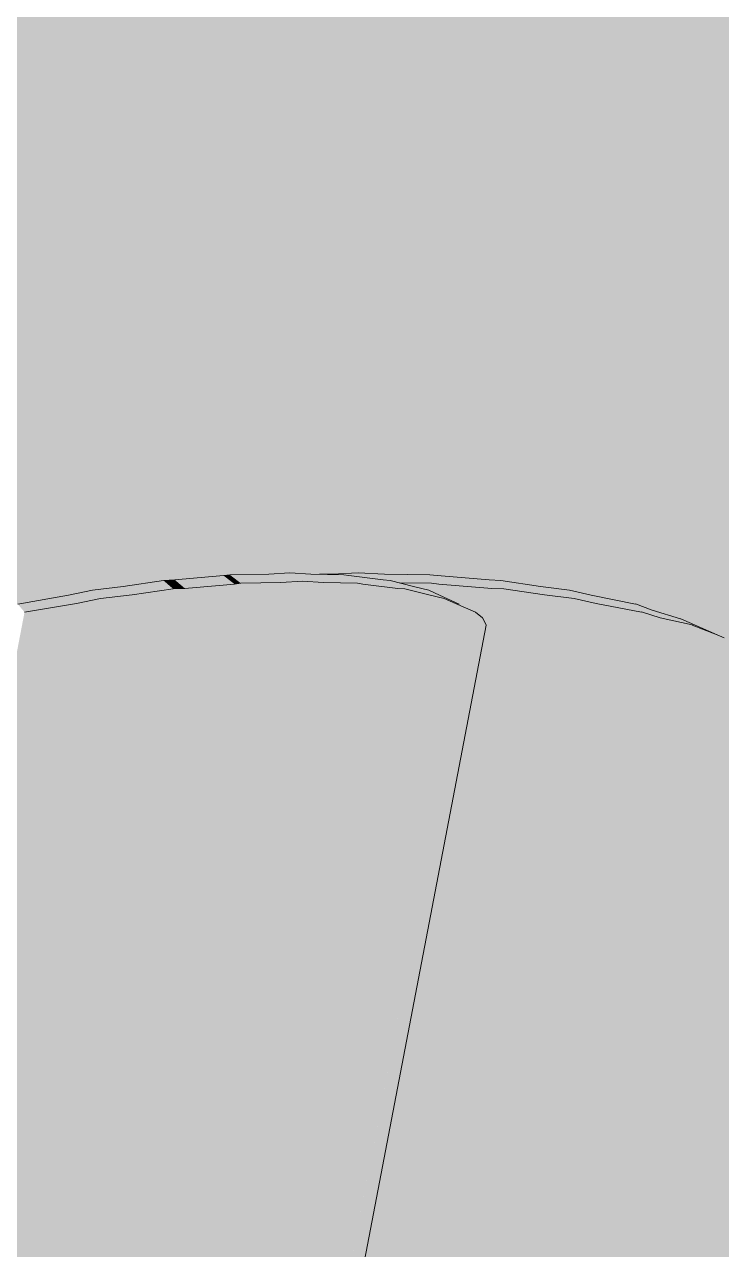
# Model space of a CAD drawing. Header units: centimetres. Extents: x -4381 to 5639, y -3920 to 4826.
# Drawn here: x 74.33 to 74.659, y 11.068 to 11.647 of the extents above; entities that cross this region are included whole.
import ezdxf
from ezdxf.xclip import XClip

# ---------------------------------------------------------------- set-up
doc = ezdxf.new("R2010")
doc.units = ezdxf.units.CM
doc.header["$MEASUREMENT"] = 0
doc.header["$XCLIPFRAME"] = 0
doc.set_wipeout_variables(frame=1)
doc.linetypes.add('Wipeout_Contour', pattern=[100, 0, -100])
for name, color, linetype in [('01- MOBILIER', 7, 'Continuous'), ('Drawing & Figure', 7, 'Continuous'), ('Structural - Bearing', 7, 'Continuous')]:
    doc.layers.add(name, color=color, linetype=linetype)
for name, color, linetype, lineweight in [('01- MOBILIER_Pen_No__1', 7, 'Continuous', 5), ('01- MOBILIER_Pen_No__18', 9, 'Continuous', 5), ('01- MOBILIER_Pen_No__7', 7, 'Continuous', 5)]:
    doc.layers.add(name, color=color, linetype=linetype, lineweight=lineweight)
for name, color, linetype, lineweight, true_color in [('01- MOBILIER_Pen_No__102', 7, 'Continuous', 5, 0xcccccc), ('01- MOBILIER_Pen_No__186', 7, 'Continuous', 5, 0xe8e8e8), ('Structural - Bearing_Pen_No__102', 7, 'Continuous', 5, 0xcccccc)]:
    doc.layers.add(name, color=color, linetype=linetype, lineweight=lineweight, true_color=true_color)

# ---------------------------------------------------------------- blocks, each defined once
blk = doc.blocks.new('Drawing_10_10', base_point=(-363.09186, 10.61787))
at = {"color": 254, "linetype": 'Wipeout_Contour', "lineweight": 0, "ltscale": 225.942038}
blk.add_wipeout([(74.45513, 11.38787), (74.4451, 11.38723), (74.45078, 11.38315)], dxfattribs=at).dxf.layer = '01- MOBILIER'
at = {"layer": '01- MOBILIER', "linetype": 'Continuous', "lineweight": 0, "ltscale": 10, "true_color": 0xffffff}
blk.add_hatch(color=7, dxfattribs=at).paths.add_polyline_path([(74.45513, 11.38787), (74.4451, 11.38723), (74.45078, 11.38315)])
at = {"color": 254, "linetype": 'Wipeout_Contour', "lineweight": 0, "ltscale": 226.181787}
blk.add_wipeout([(74.4451, 11.38723), (74.42663, 11.38691), (74.43191, 11.38285)], dxfattribs=at).dxf.layer = '01- MOBILIER'
at = {"color": 254, "linetype": 'Wipeout_Contour', "lineweight": 0, "ltscale": 225.986414}
blk.add_wipeout([(74.45513, 11.38787), (74.45078, 11.38315), (74.46102, 11.3838)], dxfattribs=at).dxf.layer = '01- MOBILIER'
at = {"layer": '01- MOBILIER', "linetype": 'Continuous', "lineweight": 0, "ltscale": 10, "true_color": 0xffffff}
for points in [[(74.4451, 11.38723), (74.42663, 11.38691), (74.43191, 11.38285)], [(74.45513, 11.38787), (74.45078, 11.38315), (74.46102, 11.3838)]]:
    blk.add_hatch(color=7, dxfattribs=at).paths.add_polyline_path(points)
at = {"color": 254, "linetype": 'Wipeout_Contour', "lineweight": 0, "ltscale": 225.880132}
blk.add_wipeout([(74.42663, 11.38691), (74.42369, 11.38651), (74.42891, 11.38245)], dxfattribs=at).dxf.layer = '01- MOBILIER'
at = {"color": 254, "linetype": 'Wipeout_Contour', "lineweight": 0, "ltscale": 225.667023}
blk.add_wipeout([(74.4451, 11.38723), (74.43191, 11.38285), (74.45078, 11.38315)], dxfattribs=at).dxf.layer = '01- MOBILIER'
at = {"layer": '01- MOBILIER', "linetype": 'Continuous', "lineweight": 0, "ltscale": 10, "true_color": 0xffffff}
for points in [[(74.42663, 11.38691), (74.42369, 11.38651), (74.42891, 11.38245)], [(74.4451, 11.38723), (74.43191, 11.38285), (74.45078, 11.38315)]]:
    blk.add_hatch(color=7, dxfattribs=at).paths.add_polyline_path(points)
at = {"color": 254, "linetype": 'Wipeout_Contour', "lineweight": 0, "ltscale": 226.146429}
blk.add_wipeout([(74.42369, 11.38651), (74.40068, 11.38446), (74.40542, 11.38044)], dxfattribs=at).dxf.layer = '01- MOBILIER'
at = {"color": 254, "linetype": 'Wipeout_Contour', "lineweight": 0, "ltscale": 225.892694}
blk.add_wipeout([(74.42663, 11.38691), (74.42891, 11.38245), (74.43191, 11.38285)], dxfattribs=at).dxf.layer = '01- MOBILIER'
at = {"layer": '01- MOBILIER', "linetype": 'Continuous', "lineweight": 0, "ltscale": 10, "true_color": 0xffffff}
for points in [[(74.42369, 11.38651), (74.40068, 11.38446), (74.40542, 11.38044)], [(74.42663, 11.38691), (74.42891, 11.38245), (74.43191, 11.38285)]]:
    blk.add_hatch(color=7, dxfattribs=at).paths.add_polyline_path(points)
at = {"color": 254, "linetype": 'Wipeout_Contour', "lineweight": 0, "ltscale": 225.558581}
blk.add_wipeout([(74.42369, 11.38651), (74.40542, 11.38044), (74.42891, 11.38245)], dxfattribs=at).dxf.layer = '01- MOBILIER'
at = {"color": 254, "linetype": 'Wipeout_Contour', "lineweight": 0, "ltscale": 225.512587}
blk.add_wipeout([(74.40068, 11.38446), (74.39527, 11.3842), (74.3999, 11.3802)], dxfattribs=at).dxf.layer = '01- MOBILIER'
at = {"layer": '01- MOBILIER', "linetype": 'Continuous', "lineweight": 0, "ltscale": 10, "true_color": 0xffffff}
for points in [[(74.42369, 11.38651), (74.40542, 11.38044), (74.42891, 11.38245)], [(74.40068, 11.38446), (74.39527, 11.3842), (74.3999, 11.3802)]]:
    blk.add_hatch(color=7, dxfattribs=at).paths.add_polyline_path(points)
at = {"color": 254, "linetype": 'Wipeout_Contour', "lineweight": 0, "ltscale": 226.038915}
blk.add_wipeout([(74.39527, 11.3842), (74.37621, 11.38127), (74.38044, 11.37732)], dxfattribs=at).dxf.layer = '01- MOBILIER'
at = {"color": 254, "linetype": 'Wipeout_Contour', "lineweight": 0, "ltscale": 226.094156}
blk.add_wipeout([(74.40068, 11.38446), (74.3999, 11.3802), (74.40542, 11.38044)], dxfattribs=at).dxf.layer = '01- MOBILIER'
at = {"layer": '01- MOBILIER', "linetype": 'Continuous', "lineweight": 0, "ltscale": 10, "true_color": 0xffffff}
for points in [[(74.39527, 11.3842), (74.37621, 11.38127), (74.38044, 11.37732)], [(74.40068, 11.38446), (74.3999, 11.3802), (74.40542, 11.38044)]]:
    blk.add_hatch(color=7, dxfattribs=at).paths.add_polyline_path(points)
at = {"color": 254, "linetype": 'Wipeout_Contour', "lineweight": 0, "ltscale": 225.962063}
blk.add_wipeout([(74.37621, 11.38127), (74.36166, 11.37963), (74.36559, 11.37572)], dxfattribs=at).dxf.layer = '01- MOBILIER'
at = {"color": 254, "linetype": 'Wipeout_Contour', "lineweight": 0, "ltscale": 225.504431}
blk.add_wipeout([(74.39527, 11.3842), (74.38044, 11.37732), (74.3999, 11.3802)], dxfattribs=at).dxf.layer = '01- MOBILIER'
at = {"layer": '01- MOBILIER', "linetype": 'Continuous', "lineweight": 0, "ltscale": 10, "true_color": 0xffffff}
for points in [[(74.37621, 11.38127), (74.36166, 11.37963), (74.36559, 11.37572)], [(74.39527, 11.3842), (74.38044, 11.37732), (74.3999, 11.3802)]]:
    blk.add_hatch(color=7, dxfattribs=at).paths.add_polyline_path(points)
at = {"color": 254, "linetype": 'Wipeout_Contour', "lineweight": 0, "ltscale": 225.477549}
blk.add_wipeout([(74.37621, 11.38127), (74.36559, 11.37572), (74.38044, 11.37732)], dxfattribs=at).dxf.layer = '01- MOBILIER'
at = {"color": 254, "linetype": 'Wipeout_Contour', "lineweight": 0, "ltscale": 225.851102}
blk.add_wipeout([(74.36166, 11.37963), (74.35045, 11.37723), (74.35416, 11.37335)], dxfattribs=at).dxf.layer = '01- MOBILIER'
at = {"layer": '01- MOBILIER', "linetype": 'Continuous', "lineweight": 0, "ltscale": 10, "true_color": 0xffffff}
blk.add_hatch(color=7, dxfattribs=at).paths.add_polyline_path([(74.37621, 11.38127), (74.36559, 11.37572), (74.38044, 11.37732)])
at = {"layer": '01- MOBILIER_Pen_No__186', "linetype": 'Continuous', "ltscale": 10}
blk.add_hatch(color=256, dxfattribs=at).paths.add_polyline_path([(74.36166, 11.37963), (74.35045, 11.37723), (74.35416, 11.37335)])
at = {"color": 254, "linetype": 'Wipeout_Contour', "lineweight": 0, "ltscale": 301.047841}
blk.add_wipeout([(74.46102, 11.3838), (74.45078, 11.38315), (74.38123, 11.01985), (74.39135, 11.01985)], dxfattribs=at).dxf.layer = '01- MOBILIER'
at = {"color": 254, "linetype": 'Wipeout_Contour', "lineweight": 0, "ltscale": 225.963706}
blk.add_wipeout([(74.35045, 11.37723), (74.32637, 11.37302), (74.32959, 11.36923)], dxfattribs=at).dxf.layer = '01- MOBILIER'
at = {"color": 254, "linetype": 'Wipeout_Contour', "lineweight": 0, "ltscale": 225.508176}
blk.add_wipeout([(74.36166, 11.37963), (74.35416, 11.37335), (74.36559, 11.37572)], dxfattribs=at).dxf.layer = '01- MOBILIER'
at = {"layer": '01- MOBILIER_Pen_No__102', "linetype": 'Continuous', "ltscale": 10}
blk.add_hatch(color=256, dxfattribs=at).paths.add_polyline_path([(74.46102, 11.3838), (74.45078, 11.38315), (74.38123, 11.01985), (74.39135, 11.01985)])
at = {"layer": '01- MOBILIER_Pen_No__186', "linetype": 'Continuous', "ltscale": 10}
for points in [[(74.35045, 11.37723), (74.32637, 11.37302), (74.32959, 11.36923)], [(74.36166, 11.37963), (74.35416, 11.37335), (74.36559, 11.37572)]]:
    blk.add_hatch(color=256, dxfattribs=at).paths.add_polyline_path(points)
at = {"color": 254, "linetype": 'Wipeout_Contour', "lineweight": 0, "ltscale": 225.931208}
blk.add_wipeout([(74.45513, 11.38787), (74.47102, 11.38315), (74.46492, 11.38723)], dxfattribs=at).dxf.layer = '01- MOBILIER'
at = {"color": 254, "linetype": 'Wipeout_Contour', "lineweight": 0, "ltscale": 376.071677}
blk.add_wipeout([(74.45078, 11.38315), (74.43191, 11.38285), (74.42891, 11.38245), (74.35968, 11.02079), (74.38123, 11.01985)], dxfattribs=at).dxf.layer = '01- MOBILIER'
at = {"color": 254, "linetype": 'Wipeout_Contour', "lineweight": 0, "ltscale": 225.290348}
blk.add_wipeout([(74.35045, 11.37723), (74.32959, 11.36923), (74.35416, 11.37335)], dxfattribs=at).dxf.layer = '01- MOBILIER'
at = {"layer": '01- MOBILIER', "linetype": 'Continuous', "lineweight": 0, "ltscale": 10, "true_color": 0xffffff}
blk.add_hatch(color=7, dxfattribs=at).paths.add_polyline_path([(74.45513, 11.38787), (74.47102, 11.38315), (74.46492, 11.38723)])
at = {"layer": '01- MOBILIER_Pen_No__102', "linetype": 'Continuous', "ltscale": 10}
blk.add_hatch(color=256, dxfattribs=at).paths.add_polyline_path([(74.45078, 11.38315), (74.43191, 11.38285), (74.42891, 11.38245), (74.35968, 11.02079), (74.38123, 11.01985)])
at = {"layer": '01- MOBILIER_Pen_No__186', "linetype": 'Continuous', "ltscale": 10}
blk.add_hatch(color=256, dxfattribs=at).paths.add_polyline_path([(74.35045, 11.37723), (74.32959, 11.36923), (74.35416, 11.37335)])
at = {"color": 254, "linetype": 'Wipeout_Contour', "lineweight": 0, "ltscale": 226.059269}
blk.add_wipeout([(74.45513, 11.38787), (74.46102, 11.3838), (74.47102, 11.38315)], dxfattribs=at).dxf.layer = '01- MOBILIER'
at = {"color": 254, "linetype": 'Wipeout_Contour', "lineweight": 0, "ltscale": 300.902275}
blk.add_wipeout([(74.42891, 11.38245), (74.40542, 11.38044), (74.33692, 11.02266), (74.35968, 11.02079)], dxfattribs=at).dxf.layer = '01- MOBILIER'
at = {"layer": '01- MOBILIER', "linetype": 'Continuous', "lineweight": 0, "ltscale": 10, "true_color": 0xffffff}
blk.add_hatch(color=7, dxfattribs=at).paths.add_polyline_path([(74.45513, 11.38787), (74.46102, 11.3838), (74.47102, 11.38315)])
at = {"layer": '01- MOBILIER_Pen_No__102', "linetype": 'Continuous', "ltscale": 10}
blk.add_hatch(color=256, dxfattribs=at).paths.add_polyline_path([(74.42891, 11.38245), (74.40542, 11.38044), (74.33692, 11.02266), (74.35968, 11.02079)])
at = {"color": 254, "linetype": 'Wipeout_Contour', "lineweight": 0, "ltscale": 225.889563}
blk.add_wipeout([(74.46492, 11.38723), (74.48711, 11.38285), (74.48066, 11.38691)], dxfattribs=at).dxf.layer = '01- MOBILIER'
at = {"color": 254, "linetype": 'Wipeout_Contour', "lineweight": 0, "ltscale": 375.71983}
blk.add_wipeout([(74.40542, 11.38044), (74.3999, 11.3802), (74.38044, 11.37732), (74.31308, 11.02545), (74.33692, 11.02266)], dxfattribs=at).dxf.layer = '01- MOBILIER'
at = {"layer": '01- MOBILIER', "linetype": 'Continuous', "lineweight": 0, "ltscale": 10, "true_color": 0xffffff}
blk.add_hatch(color=7, dxfattribs=at).paths.add_polyline_path([(74.46492, 11.38723), (74.48711, 11.38285), (74.48066, 11.38691)])
at = {"layer": '01- MOBILIER_Pen_No__102', "linetype": 'Continuous', "ltscale": 10}
blk.add_hatch(color=256, dxfattribs=at).paths.add_polyline_path([(74.40542, 11.38044), (74.3999, 11.3802), (74.38044, 11.37732), (74.31308, 11.02545), (74.33692, 11.02266)])
at = {"color": 254, "linetype": 'Wipeout_Contour', "lineweight": 0, "ltscale": 226.179392}
blk.add_wipeout([(74.46492, 11.38723), (74.47102, 11.38315), (74.48711, 11.38285)], dxfattribs=at).dxf.layer = '01- MOBILIER'
at = {"color": 254, "linetype": 'Wipeout_Contour', "lineweight": 0, "ltscale": 375.689397}
blk.add_wipeout([(74.35416, 11.37335), (74.28827, 11.02916), (74.31308, 11.02545), (74.38044, 11.37732), (74.36559, 11.37572)], dxfattribs=at).dxf.layer = '01- MOBILIER'
at = {"layer": '01- MOBILIER', "linetype": 'Continuous', "lineweight": 0, "ltscale": 10, "true_color": 0xffffff}
blk.add_hatch(color=7, dxfattribs=at).paths.add_polyline_path([(74.46492, 11.38723), (74.47102, 11.38315), (74.48711, 11.38285)])
at = {"layer": '01- MOBILIER_Pen_No__102', "linetype": 'Continuous', "ltscale": 10}
blk.add_hatch(color=256, dxfattribs=at).paths.add_polyline_path([(74.35416, 11.37335), (74.28827, 11.02916), (74.31308, 11.02545), (74.38044, 11.37732), (74.36559, 11.37572)])
at = {"color": 254, "linetype": 'Wipeout_Contour', "lineweight": 0, "ltscale": 226.343214}
blk.add_wipeout([(74.48066, 11.38691), (74.48955, 11.38245), (74.48304, 11.38651)], dxfattribs=at).dxf.layer = '01- MOBILIER'
at = {"color": 254, "linetype": 'Wipeout_Contour', "lineweight": 0, "ltscale": 301.08482}
blk.add_wipeout([(74.46102, 11.3838), (74.39135, 11.01985), (74.40147, 11.01985), (74.47102, 11.38315)], dxfattribs=at).dxf.layer = '01- MOBILIER'
at = {"color": 254, "linetype": 'Wipeout_Contour', "lineweight": 0, "ltscale": 300.621148}
blk.add_wipeout([(74.32959, 11.36923), (74.26528, 11.03328), (74.28827, 11.02916), (74.35416, 11.37335)], dxfattribs=at).dxf.layer = '01- MOBILIER'
at = {"layer": '01- MOBILIER', "linetype": 'Continuous', "lineweight": 0, "ltscale": 10, "true_color": 0xffffff}
blk.add_hatch(color=7, dxfattribs=at).paths.add_polyline_path([(74.48066, 11.38691), (74.48955, 11.38245), (74.48304, 11.38651)])
at = {"layer": '01- MOBILIER_Pen_No__102', "linetype": 'Continuous', "ltscale": 10}
for points in [[(74.46102, 11.3838), (74.39135, 11.01985), (74.40147, 11.01985), (74.47102, 11.38315)], [(74.32959, 11.36923), (74.26528, 11.03328), (74.28827, 11.02916), (74.35416, 11.37335)]]:
    blk.add_hatch(color=256, dxfattribs=at).paths.add_polyline_path(points)
at = {"color": 254, "linetype": 'Wipeout_Contour', "lineweight": 0, "ltscale": 225.769827}
blk.add_wipeout([(74.48066, 11.38691), (74.48711, 11.38285), (74.48955, 11.38245)], dxfattribs=at).dxf.layer = '01- MOBILIER'
at = {"layer": '01- MOBILIER', "linetype": 'Continuous', "lineweight": 0, "ltscale": 10, "true_color": 0xffffff}
blk.add_hatch(color=7, dxfattribs=at).paths.add_polyline_path([(74.48066, 11.38691), (74.48711, 11.38285), (74.48955, 11.38245)])
at = {"color": 254, "linetype": 'Wipeout_Contour', "lineweight": 0, "ltscale": 225.909488}
blk.add_wipeout([(74.48304, 11.38651), (74.50615, 11.38044), (74.49928, 11.38446)], dxfattribs=at).dxf.layer = '01- MOBILIER'
at = {"layer": '01- MOBILIER', "linetype": 'Continuous', "lineweight": 0, "ltscale": 10, "true_color": 0xffffff}
blk.add_hatch(color=7, dxfattribs=at).paths.add_polyline_path([(74.48304, 11.38651), (74.50615, 11.38044), (74.49928, 11.38446)])
at = {"color": 254, "linetype": 'Wipeout_Contour', "lineweight": 0, "ltscale": 226.265922}
blk.add_wipeout([(74.48304, 11.38651), (74.48955, 11.38245), (74.50615, 11.38044)], dxfattribs=at).dxf.layer = '01- MOBILIER'
at = {"layer": '01- MOBILIER', "linetype": 'Continuous', "lineweight": 0, "ltscale": 10, "true_color": 0xffffff}
blk.add_hatch(color=7, dxfattribs=at).paths.add_polyline_path([(74.48304, 11.38651), (74.48955, 11.38245), (74.50615, 11.38044)])
at = {"color": 254, "linetype": 'Wipeout_Contour', "lineweight": 0, "ltscale": 376.102122}
blk.add_wipeout([(74.47102, 11.38315), (74.40147, 11.01985), (74.42031, 11.02079), (74.48955, 11.38245), (74.48711, 11.38285)], dxfattribs=at).dxf.layer = '01- MOBILIER'
at = {"color": 254, "linetype": 'Wipeout_Contour', "lineweight": 0, "ltscale": 226.35088}
blk.add_wipeout([(74.49928, 11.38446), (74.50952, 11.3802), (74.50257, 11.3842)], dxfattribs=at).dxf.layer = '01- MOBILIER'
at = {"layer": '01- MOBILIER', "linetype": 'Continuous', "lineweight": 0, "ltscale": 10, "true_color": 0xffffff}
blk.add_hatch(color=7, dxfattribs=at).paths.add_polyline_path([(74.49928, 11.38446), (74.50952, 11.3802), (74.50257, 11.3842)])
at = {"layer": '01- MOBILIER_Pen_No__102', "linetype": 'Continuous', "ltscale": 10}
blk.add_hatch(color=256, dxfattribs=at).paths.add_polyline_path([(74.47102, 11.38315), (74.40147, 11.01985), (74.42031, 11.02079), (74.48955, 11.38245), (74.48711, 11.38285)])
at = {"color": 254, "linetype": 'Wipeout_Contour', "lineweight": 0, "ltscale": 225.875718}
blk.add_wipeout([(74.49928, 11.38446), (74.50615, 11.38044), (74.50952, 11.3802)], dxfattribs=at).dxf.layer = '01- MOBILIER'
at = {"layer": '01- MOBILIER', "linetype": 'Continuous', "lineweight": 0, "ltscale": 10, "true_color": 0xffffff}
blk.add_hatch(color=7, dxfattribs=at).paths.add_polyline_path([(74.49928, 11.38446), (74.50615, 11.38044), (74.50952, 11.3802)])
at = {"color": 254, "linetype": 'Wipeout_Contour', "lineweight": 0, "ltscale": 226.039974}
blk.add_wipeout([(74.50257, 11.3842), (74.52078, 11.37732), (74.51357, 11.38127)], dxfattribs=at).dxf.layer = '01- MOBILIER'
at = {"layer": '01- MOBILIER', "linetype": 'Continuous', "lineweight": 0, "ltscale": 10, "true_color": 0xffffff}
blk.add_hatch(color=7, dxfattribs=at).paths.add_polyline_path([(74.50257, 11.3842), (74.52078, 11.37732), (74.51357, 11.38127)])
at = {"color": 254, "linetype": 'Wipeout_Contour', "lineweight": 0, "ltscale": 226.232336}
blk.add_wipeout([(74.50257, 11.3842), (74.50952, 11.3802), (74.52078, 11.37732)], dxfattribs=at).dxf.layer = '01- MOBILIER'
at = {"layer": '01- MOBILIER', "linetype": 'Continuous', "lineweight": 0, "ltscale": 10, "true_color": 0xffffff}
blk.add_hatch(color=7, dxfattribs=at).paths.add_polyline_path([(74.50257, 11.3842), (74.50952, 11.3802), (74.52078, 11.37732)])
at = {"color": 254, "linetype": 'Wipeout_Contour', "lineweight": 0, "ltscale": 301.205018}
blk.add_wipeout([(74.48955, 11.38245), (74.42031, 11.02079), (74.43765, 11.02266), (74.50615, 11.38044)], dxfattribs=at).dxf.layer = '01- MOBILIER'
at = {"color": 254, "linetype": 'Wipeout_Contour', "lineweight": 0, "ltscale": 226.194323}
blk.add_wipeout([(74.51357, 11.38127), (74.52811, 11.37572), (74.52073, 11.37963)], dxfattribs=at).dxf.layer = '01- MOBILIER'
at = {"layer": '01- MOBILIER', "linetype": 'Continuous', "lineweight": 0, "ltscale": 10, "true_color": 0xffffff}
blk.add_hatch(color=7, dxfattribs=at).paths.add_polyline_path([(74.51357, 11.38127), (74.52811, 11.37572), (74.52073, 11.37963)])
at = {"layer": '01- MOBILIER_Pen_No__102', "linetype": 'Continuous', "ltscale": 10}
blk.add_hatch(color=256, dxfattribs=at).paths.add_polyline_path([(74.48955, 11.38245), (74.42031, 11.02079), (74.43765, 11.02266), (74.50615, 11.38044)])
at = {"color": 254, "linetype": 'Wipeout_Contour', "lineweight": 0, "ltscale": 226.128152}
blk.add_wipeout([(74.51357, 11.38127), (74.52078, 11.37732), (74.52811, 11.37572)], dxfattribs=at).dxf.layer = '01- MOBILIER'
at = {"layer": '01- MOBILIER', "linetype": 'Continuous', "lineweight": 0, "ltscale": 10, "true_color": 0xffffff}
blk.add_hatch(color=7, dxfattribs=at).paths.add_polyline_path([(74.51357, 11.38127), (74.52078, 11.37732), (74.52811, 11.37572)])
at = {"color": 254, "linetype": 'Wipeout_Contour', "lineweight": 0, "ltscale": 226.280845}
blk.add_wipeout([(74.52073, 11.37963), (74.53342, 11.37335), (74.52591, 11.37723)], dxfattribs=at).dxf.layer = '01- MOBILIER'
at = {"layer": '01- MOBILIER_Pen_No__186', "linetype": 'Continuous', "ltscale": 10}
blk.add_hatch(color=256, dxfattribs=at).paths.add_polyline_path([(74.52073, 11.37963), (74.53342, 11.37335), (74.52591, 11.37723)])
at = {"color": 254, "linetype": 'Wipeout_Contour', "lineweight": 0, "ltscale": 226.075261}
blk.add_wipeout([(74.52073, 11.37963), (74.52811, 11.37572), (74.53342, 11.37335)], dxfattribs=at).dxf.layer = '01- MOBILIER'
at = {"layer": '01- MOBILIER_Pen_No__186', "linetype": 'Continuous', "ltscale": 10}
blk.add_hatch(color=256, dxfattribs=at).paths.add_polyline_path([(74.52073, 11.37963), (74.52811, 11.37572), (74.53342, 11.37335)])
at = {"color": 254, "linetype": 'Wipeout_Contour', "lineweight": 0, "ltscale": 376.354143}
blk.add_wipeout([(74.50615, 11.38044), (74.43765, 11.02266), (74.45342, 11.02545), (74.52078, 11.37732), (74.50952, 11.3802)], dxfattribs=at).dxf.layer = '01- MOBILIER'
at = {"color": 254, "linetype": 'Wipeout_Contour', "lineweight": 0, "ltscale": 226.145811}
blk.add_wipeout([(74.52591, 11.37723), (74.54293, 11.36923), (74.53519, 11.37302)], dxfattribs=at).dxf.layer = '01- MOBILIER'
at = {"layer": '01- MOBILIER_Pen_No__102', "linetype": 'Continuous', "ltscale": 10}
blk.add_hatch(color=256, dxfattribs=at).paths.add_polyline_path([(74.50615, 11.38044), (74.43765, 11.02266), (74.45342, 11.02545), (74.52078, 11.37732), (74.50952, 11.3802)])
at = {"layer": '01- MOBILIER_Pen_No__186', "linetype": 'Continuous', "ltscale": 10}
blk.add_hatch(color=256, dxfattribs=at).paths.add_polyline_path([(74.52591, 11.37723), (74.54293, 11.36923), (74.53519, 11.37302)])
at = {"color": 254, "linetype": 'Wipeout_Contour', "lineweight": 0, "ltscale": 226.253435}
blk.add_wipeout([(74.52591, 11.37723), (74.53342, 11.37335), (74.54293, 11.36923)], dxfattribs=at).dxf.layer = '01- MOBILIER'
at = {"layer": '01- MOBILIER_Pen_No__186', "linetype": 'Continuous', "ltscale": 10}
blk.add_hatch(color=256, dxfattribs=at).paths.add_polyline_path([(74.52591, 11.37723), (74.53342, 11.37335), (74.54293, 11.36923)])
at = {"color": 254, "linetype": 'Wipeout_Contour', "lineweight": 0, "ltscale": 376.354718}
blk.add_wipeout([(74.52078, 11.37732), (74.45342, 11.02545), (74.46752, 11.02916), (74.53342, 11.37335), (74.52811, 11.37572)], dxfattribs=at).dxf.layer = '01- MOBILIER'
at = {"layer": '01- MOBILIER_Pen_No__102', "linetype": 'Continuous', "ltscale": 10}
blk.add_hatch(color=256, dxfattribs=at).paths.add_polyline_path([(74.52078, 11.37732), (74.45342, 11.02545), (74.46752, 11.02916), (74.53342, 11.37335), (74.52811, 11.37572)])
at = {"color": 254, "linetype": 'Wipeout_Contour', "lineweight": 0, "ltscale": 301.35968}
blk.add_wipeout([(74.53342, 11.37335), (74.46752, 11.02916), (74.47861, 11.03328), (74.54293, 11.36923)], dxfattribs=at).dxf.layer = '01- MOBILIER'
at = {"layer": '01- MOBILIER_Pen_No__102', "linetype": 'Continuous', "ltscale": 10}
blk.add_hatch(color=256, dxfattribs=at).paths.add_polyline_path([(74.53342, 11.37335), (74.46752, 11.02916), (74.47861, 11.03328), (74.54293, 11.36923)])
at = {"color": 254, "linetype": 'Wipeout_Contour', "lineweight": 0, "ltscale": 301.39543}
blk.add_wipeout([(74.54292, 11.36919), (74.47864, 11.03342), (74.48282, 11.03519), (74.54624, 11.36648)], dxfattribs=at).dxf.layer = '01- MOBILIER'
at = {"layer": '01- MOBILIER_Pen_No__18', "linetype": 'Continuous', "ltscale": 10}
blk.add_hatch(color=256, dxfattribs=at).paths.add_polyline_path([(74.54292, 11.36919), (74.47864, 11.03342), (74.48282, 11.03519), (74.54624, 11.36648)])
at = {"color": 254, "linetype": 'Wipeout_Contour', "lineweight": 0, "ltscale": 301.395097}
blk.add_wipeout([(74.54624, 11.36648), (74.48282, 11.03519), (74.48631, 11.04115), (74.54794, 11.3631)], dxfattribs=at).dxf.layer = '01- MOBILIER'
at = {"layer": '01- MOBILIER_Pen_No__18', "linetype": 'Continuous', "ltscale": 10}
blk.add_hatch(color=256, dxfattribs=at).paths.add_polyline_path([(74.54624, 11.36648), (74.48282, 11.03519), (74.48631, 11.04115), (74.54794, 11.3631)])
at = {"color": 254, "linetype": 'Wipeout_Contour', "lineweight": 0, "ltscale": 3097.621566}
blk.add_wipeout([(74.26688, 13.51787), (74.26688, 11.36787), (74.30563, 11.36787), (74.31679, 11.37007), (74.32631, 11.37308), (74.35045, 11.37723), (74.36166, 11.37963), (74.37621, 11.38127), (74.39527, 11.3842), (74.40068, 11.38446), (74.42369, 11.38651), (74.42663, 11.38691), (74.4451, 11.38723), (74.45513, 11.38787), (74.46492, 11.38723), (74.48066, 11.38691), (74.48304, 11.38651), (74.49928, 11.38446), (74.50257, 11.3842), (74.51357, 11.38127), (74.52073, 11.37963), (74.52591, 11.37723), (74.53505, 11.37308), (74.54293, 11.36923), (74.54624, 11.36648), (74.54793, 11.36315), (74.48631, 11.04115), (74.48282, 11.03519), (74.47864, 11.03342), (74.47044, 11.03024), (74.46738, 11.02689), (74.46132, 11.01928), (74.46697, 11.01721), (74.46925, 11.01596), (74.47591, 11.01052), (74.48181, 11.00254), (74.4866, 10.99249), (74.48992, 10.98124), (74.53381, 10.78025), (75.14188, 10.78025), (75.14188, 13.51787)], dxfattribs=at).dxf.layer = 'Structural - Bearing'
at = {"layer": 'Structural - Bearing_Pen_No__102', "linetype": 'Continuous', "ltscale": 10}
blk.add_hatch(color=256, dxfattribs=at).paths.add_polyline_path([(74.26688, 13.51787), (74.26688, 11.36787), (74.30563, 11.36787), (74.31679, 11.37007), (74.32631, 11.37308), (74.35045, 11.37723), (74.36166, 11.37963), (74.37621, 11.38127), (74.39527, 11.3842), (74.40068, 11.38446), (74.42369, 11.38651), (74.42663, 11.38691), (74.4451, 11.38723), (74.45513, 11.38787), (74.46492, 11.38723), (74.48066, 11.38691), (74.48304, 11.38651), (74.49928, 11.38446), (74.50257, 11.3842), (74.51357, 11.38127), (74.52073, 11.37963), (74.52591, 11.37723), (74.53505, 11.37308), (74.54293, 11.36923), (74.54624, 11.36648), (74.54793, 11.36315), (74.48631, 11.04115), (74.48282, 11.03519), (74.47864, 11.03342), (74.47044, 11.03024), (74.46738, 11.02689), (74.46132, 11.01928), (74.46697, 11.01721), (74.46925, 11.01596), (74.47591, 11.01052), (74.48181, 11.00254), (74.4866, 10.99249), (74.48992, 10.98124), (74.53381, 10.78025), (75.14188, 10.78025), (75.14188, 13.51787)])
at = {"color": 254, "linetype": 'Wipeout_Contour', "lineweight": 0, "ltscale": 761.862619}
blk.add_wipeout([(73.17688, 14.11787), (73.17688, 11.36787), (74.16688, 11.36787), (74.16688, 13.61787), (76.16688, 13.61787), (76.16688, 10.78025), (76.59685, 10.78025), (76.6044, 10.7788), (76.60688, 10.7772), (76.60688, 14.11787)], dxfattribs=at).dxf.layer = 'Structural - Bearing'
at = {"layer": '01- MOBILIER_Pen_No__1', "linetype": 'Continuous', "ltscale": 10}
for p, q in [((74.42369, 11.38651), (74.40068, 11.38446)), ((74.42663, 11.38691), (74.42369, 11.38651)), ((74.4451, 11.38723), (74.42663, 11.38691)), ((74.45513, 11.38787), (74.4451, 11.38723)), ((74.45513, 11.38787), (74.46492, 11.38723)), ((74.46492, 11.38723), (74.48066, 11.38691)), ((74.48066, 11.38691), (74.48304, 11.38651)), ((74.48304, 11.38651), (74.49928, 11.38446)), ((74.37621, 11.38127), (74.36166, 11.37963)), ((74.39527, 11.3842), (74.37621, 11.38127)), ((74.40068, 11.38446), (74.39527, 11.3842)), ((74.40542, 11.38044), (74.3999, 11.3802)), ((74.42891, 11.38245), (74.40542, 11.38044)), ((74.43191, 11.38285), (74.42891, 11.38245)), ((74.45078, 11.38315), (74.43191, 11.38285)), ((74.46102, 11.3838), (74.45078, 11.38315)), ((74.46102, 11.3838), (74.47102, 11.38315)), ((74.47102, 11.38315), (74.48711, 11.38285)), ((74.48711, 11.38285), (74.48955, 11.38245)), ((74.48955, 11.38245), (74.50615, 11.38044)), ((74.49928, 11.38446), (74.50257, 11.3842)), ((74.50257, 11.3842), (74.51357, 11.38127)), ((74.50615, 11.38044), (74.50952, 11.3802)), ((74.51357, 11.38127), (74.52073, 11.37963)), ((74.35045, 11.37723), (74.32637, 11.37302)), ((74.36166, 11.37963), (74.35045, 11.37723)), ((74.36559, 11.37572), (74.35416, 11.37335)), ((74.38044, 11.37732), (74.36559, 11.37572)), ((74.3999, 11.3802), (74.38044, 11.37732)), ((74.50952, 11.3802), (74.52078, 11.37732)), ((74.52073, 11.37963), (74.52591, 11.37723)), ((74.52078, 11.37732), (74.52811, 11.37572)), ((74.52591, 11.37723), (74.53519, 11.37302)), ((74.52811, 11.37572), (74.53342, 11.37335)), ((74.35416, 11.37335), (74.32959, 11.36923)), ((74.53342, 11.37335), (74.54293, 11.36923)), ((74.54292, 11.36919), (74.54624, 11.36648)), ((74.54794, 11.3631), (74.48631, 11.04115)), ((74.54624, 11.36648), (74.54793, 11.36315))]:
    blk.add_line(p, q, dxfattribs=at)
at = {"layer": '01- MOBILIER_Pen_No__7', "linetype": 'Continuous', "ltscale": 10}
for p, q in [((74.47491, 11.38723), (74.46914, 11.38714)), ((74.48737, 11.38787), (74.47491, 11.38723)), ((74.48737, 11.38787), (74.49982, 11.38723)), ((74.49982, 11.38723), (74.52133, 11.38691)), ((74.52133, 11.38691), (74.52467, 11.38651)), ((74.52467, 11.38651), (74.54934, 11.38446)), ((74.50687, 11.38306), (74.52206, 11.38285)), ((74.52206, 11.38285), (74.52548, 11.38245)), ((74.52548, 11.38245), (74.55068, 11.38044)), ((74.54934, 11.38446), (74.55481, 11.3842)), ((74.55068, 11.38044), (74.55627, 11.3802)), ((74.55481, 11.3842), (74.5737, 11.38127)), ((74.5737, 11.38127), (74.58735, 11.37963)), ((74.55627, 11.3802), (74.57557, 11.37732)), ((74.57557, 11.37732), (74.58952, 11.37572)), ((74.58735, 11.37963), (74.59765, 11.37723)), ((74.58952, 11.37572), (74.60003, 11.37335)), ((74.59765, 11.37723), (74.61862, 11.37302)), ((74.60003, 11.37335), (74.62146, 11.36923)), ((74.61857, 11.37309), (74.62643, 11.37007)), ((74.62141, 11.3693), (74.63022, 11.36648)), ((74.62643, 11.37007), (74.63991, 11.36611)), ((74.63022, 11.36648), (74.64531, 11.36315)), ((74.64002, 11.36605), (74.65721, 11.3585)), ((74.64531, 11.36315), (74.64543, 11.3631)), ((74.64543, 11.3631), (74.65721, 11.3585)), ((74.65721, 11.3585), (74.66043, 11.35712))]:
    blk.add_line(p, q, dxfattribs=at)

msp = doc.modelspace()

# ---------------------------------------------------------------- block references
at = {"layer": 'Drawing & Figure', "color": 151, "linetype": 'Continuous', "lineweight": 5, "ltscale": 10, "true_color": 0x80c2ff}
ref = msp.add_blockref('Drawing_10_10', (-363.09186, 10.61787), dxfattribs=at)
XClip(ref).set_block_clipping_path([(51.7463984619, 0.9963282177), (100.4426918859, 21.3288080632)])

doc.saveas('drawing.dxf')
